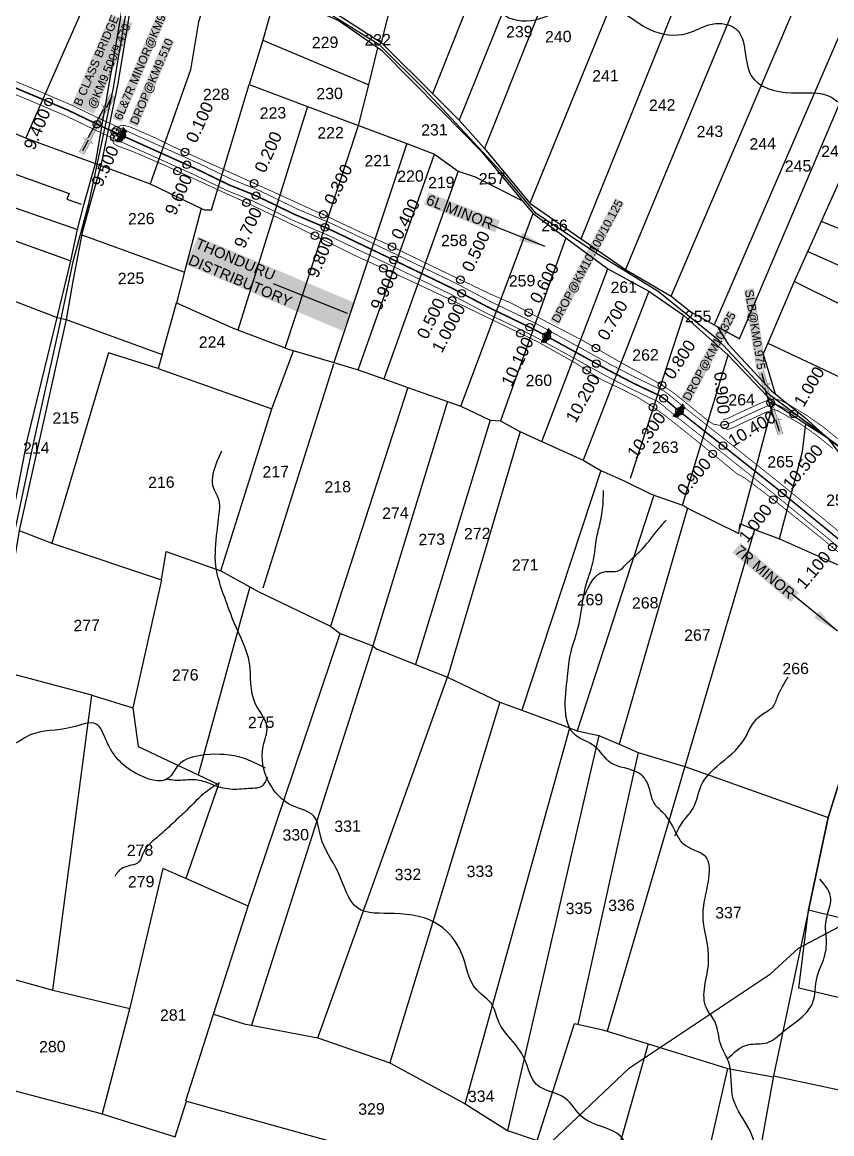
# Model space of a CAD drawing. Header units: inches. Extents: x 189567 to 224456, y 1616569 to 1632146.
# Drawn here: x 190608 to 191674, y 1619694 to 1621159 of the extents above; entities that cross this region are included whole.
import ezdxf
from ezdxf.enums import TextEntityAlignment as Align

# ---------------------------------------------------------------- set-up
doc = ezdxf.new("R2010")
doc.units = ezdxf.units.IN
doc.header["$LTSCALE"] = 15
doc.header["$MEASUREMENT"] = 0
doc.header["$PDMODE"] = 32
doc.header["$PDSIZE"] = 10
doc.linetypes.add('ACAD_ISO02W100', pattern=[15, 12, -3])
doc.linetypes.add('HIDDEN2', pattern=[0.1875, 0.125, -0.0625])
for name, color, linetype in [('CANAL1', 7, 'Continuous'), ('CHANAGE', 1, 'Continuous'), ('CS', 134, 'Continuous'), ('CSMark', 72, 'Continuous'), ('PLOT', 7, 'Continuous'), ('PLOT NOS', 7, 'Continuous'), ('POINT', 2, 'Continuous'), ('RE REMARKS', 7, 'Continuous'), ('ROAD', 1, 'Continuous'), ('STREAM', 4, 'Continuous'), ('STRUCTURE', 5, 'Continuous'), ('text2', 7, 'Continuous'), ('Unknown_Point_Feature', 7, 'Continuous')]:
    doc.layers.add(name, color=color, linetype=linetype)
doc.styles.get("Standard").update_dxf_attribs({"font": 'arial.ttf'})
doc.dimstyles.get("Standard").update_dxf_attribs({"dimtxt": 0.18, "dimasz": 0.18, "dimexe": 0.18, "dimexo": 0.0625, "dimgap": 0.09, "dimtad": 0, "dimtih": 1, "dimtoh": 1, "dimdec": 4, "dimzin": 0, "dimdsep": 46, "dimtxsty": 'Standard', "dimcen": 0.09, "dimadec": 0, "dimazin": 0, "dimtfac": 1, "dimtdec": 4, "dimtofl": 0, "dimtmove": 0, "dimatfit": 3, "dimfxl": 1, "dimtolj": 1, "dimtzin": 0, "dimarcsym": 0})

# ---------------------------------------------------------------- blocks, each defined once
blk = doc.blocks.new('DROP')
h = blk.add_hatch()
h.set_pattern_fill('ANSI31', color=1, scale=10, angle=45)
h.set_pattern_definition([(90, (-324.4107, -25.7687), (-1.25, 0), [])])
h.paths.add_polyline_path([(-9.9, -4.3), (-13.8, 4.1), (13.8, 4.1), (10.2, -4.3)])
at = {"layer": 'STRUCTURE', "color": 5, "const_width": 0.49}
blk.add_lwpolyline([(-9.9, -4.3), (-13.8, 4.1), (13.8, 4.1), (10.2, -4.3), (-9.9, -4.3)], dxfattribs=at)
at = {"layer": 'STRUCTURE', "color": 5}
blk.add_circle((0, 0), 1.33, dxfattribs=at)
blk = doc.blocks.new('SLB')
at = {"layer": 'STRUCTURE'}
h = blk.add_hatch(dxfattribs=at)
h.set_pattern_fill('DOTS', color=6, scale=20, angle=320.3722, style=0)
h.set_pattern_definition([(320.372247934, (-159.4327, -72.9564), (1.2786241598, 0.5641323054), [0, -1.25])])
h.paths.add_polyline_path([(769699.5, 1706871.1), (769699.5, 1706861.1), (769729.1, 1706861.1), (769732.1, 1706863.1), (769792.1, 1706863.1), (769795.1, 1706861.1), (769824.7, 1706861.1), (769824.7, 1706871.1), (769795.1, 1706871.1), (769792.1, 1706869.1), (769732.1, 1706869.1), (769729.1, 1706871.1)])
at = {"layer": 'STRUCTURE', "color": 6, "linetype": 'ACAD_ISO02W100', "ltscale": 0.5, "const_width": 0.5}
for points in [[(769699.5, 1706871.1), (769729.1, 1706871.1)], [(769795.1, 1706871.1), (769824.7, 1706871.1)], [(769699.5, 1706861.1), (769729.1, 1706861.1)], [(769795.1, 1706861.1), (769824.7, 1706861.1)]]:
    blk.add_lwpolyline(points, dxfattribs=at)
at = {"layer": 'STRUCTURE', "color": 6, "const_width": 0.628}
for points in [[(769726.1, 1706877.1), (769726.1, 1706873.1), (769732.1, 1706869.1), (769792.1, 1706869.1), (769798.1, 1706873.1), (769798.1, 1706877.1)], [(769726.1, 1706855.1), (769726.1, 1706859.1), (769732.1, 1706863.1), (769792.1, 1706863.1), (769798.1, 1706859.1), (769798.1, 1706855.1)]]:
    blk.add_lwpolyline(points, dxfattribs=at)
at = {"layer": 'STRUCTURE', "color": 6}
blk.add_lwpolyline([(769732.1, 1706863.1), (769792.1, 1706863.1)], dxfattribs=at)
blk.add_lwpolyline([(769732.1, 1706863.1), (769792.1, 1706863.1)], dxfattribs=at)
at = {"layer": 'STRUCTURE', "color": 0}
blk.add_circle((769762.1, 1706866.1), 1.24, dxfattribs=at)
for points in [[(769703.8, 1706866), (769726.7, 1706866)], [(769818.6, 1706865.8), (769795.7, 1706865.8)]]:
    blk.add_leader(points, dimstyle='Standard', override={"dimasz": 10, "dimgap": 0.09, "dimtad": 0}, dxfattribs=at)

msp = doc.modelspace()

# ---------------------------------------------------------------- linework, layer by layer
at = {"layer": 'CANAL1', "color": 200, "const_width": 1}
for points in [[(190600.1, 1621080.2), (190635.1, 1621065.5), (190672.7, 1621049.4), (190714.2, 1621029.4), (190752, 1621012.3), (190799.1, 1620991.1), (190841.4, 1620972), (190884, 1620951.5), (190917.2, 1620938.1), (190939.7, 1620927.4), (190970.3, 1620912.4), (191017, 1620892.6), (191109.1, 1620848.4), (191179, 1620814.7), (191223.8, 1620791), (191283.2, 1620762.3), (191300.6, 1620753), (191340, 1620731.3), (191382.8, 1620707.7), (191415.2, 1620690.9), (191439.1, 1620679.4), (191452.9, 1620672.9), (191461.9, 1620666.3), (191475.7, 1620654.7), (191535.2, 1620607.6), (191604.5, 1620552.5), (191667, 1620501.4), (191744.4, 1620437.5)], [(190594.4, 1621065.2), (190628.9, 1621050.7), (190666.1, 1621034.8), (190707.4, 1621014.9), (190745.4, 1620997.7), (190792.6, 1620976.5), (190834.7, 1620957.5), (190877.5, 1620936.8), (190910.8, 1620923.4), (190932.8, 1620913), (190963.7, 1620897.9), (191010.4, 1620878), (191102.2, 1620834), (191171.8, 1620800.4), (191216.5, 1620776.7), (191276, 1620748), (191293, 1620739), (191332.3, 1620717.3), (191375.2, 1620693.6), (191408, 1620676.6), (191432.2, 1620664.9), (191444.7, 1620659.1), (191452, 1620653.7), (191465.6, 1620642.3), (191525.2, 1620595.1), (191594.5, 1620540.1), (191656.8, 1620489), (191734.3, 1620425.1)], [(191531.1, 1620634.7), (191539.9, 1620637.6), (191546, 1620640.8), (191578.6, 1620655.8), (191591.1, 1620661), (191597.8, 1620662.4), (191606.6, 1620660.5), (191616.5, 1620655.5), (191641.1, 1620640.8), (191662.9, 1620625.5), (191684.8, 1620607.7)], [(191535.4, 1620621.4), (191545.4, 1620624.6), (191552.2, 1620628.3), (191584.2, 1620643), (191595.3, 1620647.6), (191597.8, 1620648.1), (191601.9, 1620647.2), (191609.7, 1620643.2), (191633.5, 1620629.1), (191654.5, 1620614.3), (191675.9, 1620596.9)]]:
    msp.add_lwpolyline(points, dxfattribs=at)
at = {"layer": 'CANAL1', "color": 3, "linetype": 'HIDDEN2', "ltscale": 4, "const_width": 2}
msp.add_lwpolyline([(190597.2, 1621072.7), (190632, 1621058.1), (190669.4, 1621042.1), (190710.8, 1621022.1), (190748.7, 1621005), (190795.9, 1620983.8), (190838.1, 1620964.8), (190880.7, 1620944.1), (190914, 1620930.8), (190936.2, 1620920.2), (190967, 1620905.2), (191013.7, 1620885.3), (191105.6, 1620841.2), (191175.4, 1620807.5), (191220.2, 1620783.9), (191279.6, 1620755.2), (191296.8, 1620746), (191336.2, 1620724.3), (191379, 1620700.7), (191411.6, 1620683.7), (191435.6, 1620672.2), (191448.8, 1620666), (191456.9, 1620660), (191470.6, 1620648.5), (191530.2, 1620601.3), (191599.5, 1620546.3), (191661.9, 1620495.2), (191739.3, 1620431.3)], dxfattribs=at)
at = {"layer": 'CANAL1', "color": 1, "linetype": 'HIDDEN2', "ltscale": 4, "const_width": 1}
for points in [[(190732.5, 1621016.8), (190735, 1621021), (190738, 1621022.6), (190742, 1621022.5), (190749.1, 1621020.9), (190759.8, 1621016.4), (190785, 1621005.3), (190805.2, 1620995.3), (190837.7, 1620980.4), (190874.3, 1620964), (190935.4, 1620936.4), (190997.2, 1620908.2), (190999.3, 1620907.9), (191022.8, 1620896.3), (191054.1, 1620881.6), (191089.6, 1620865.8), (191099.3, 1620860.9), (191134.2, 1620843.8), (191183.5, 1620820.1), (191225.5, 1620800), (191254.3, 1620787.4), (191273.2, 1620777.2), (191295.3, 1620765.6), (191307.5, 1620759.3), (191346.1, 1620739.3), (191389.6, 1620714.2), (191411.1, 1620702.2), (191428.5, 1620693), (191448.1, 1620682.1), (191465, 1620671), (191484.5, 1620655.4), (191507.8, 1620636.3), (191517.8, 1620629.2), (191526.7, 1620627.5), (191533.2, 1620628.1)], [(190728.7, 1621006.6), (190727.3, 1621003.2), (190727.9, 1620999.3), (190731.9, 1620996.2), (190753.8, 1620988), (190797.1, 1620969.4), (190856.6, 1620942), (190909, 1620918.1), (190966.5, 1620890.5), (191047.7, 1620850.5), (191113.8, 1620820.5), (191172.5, 1620792.9), (191232.9, 1620763.7), (191287.2, 1620737.4), (191337.9, 1620708.9), (191369, 1620688.8), (191399.9, 1620674), (191418.8, 1620664.4), (191435.7, 1620653.7), (191454.1, 1620640.8), (191477.5, 1620622.3), (191513.5, 1620593.3), (191545.8, 1620566.7), (191550.5, 1620563), (191556.5, 1620560.2), (191567.2, 1620552.6), (191598, 1620529.2), (191620.8, 1620511), (191665, 1620475.4), (191701.9, 1620444.7)], [(191533.2, 1620628.1), (191542.6, 1620631.1), (191549.1, 1620634.5), (191581.4, 1620649.4), (191593.2, 1620654.3), (191597.8, 1620655.3), (191604.3, 1620653.9), (191613.1, 1620649.3), (191637.3, 1620634.9), (191658.7, 1620619.9), (191680.3, 1620602.3)]]:
    msp.add_lwpolyline(points, dxfattribs=at)
at = {"layer": 'CS', "color": 3}
for p in [(190822.3, 1620987.5), (190812.4, 1620962.4), (190913.4, 1620946.3), (190903.3, 1620920.7), (191004.5, 1620905.3), (190993.4, 1620877.3), (191095.2, 1620863), (191083.6, 1620834.2), (191185.1, 1620819.3), (191174.3, 1620792), (191275.3, 1620776.1), (191264.3, 1620748.5), (191363.6, 1620729.2), (191351.7, 1620700), (191450.8, 1620680.3), (191438.9, 1620651.4), (191624.4, 1620642.6), (191533.2, 1620628.1), (191517.7, 1620589.9), (191597.3, 1620529.7), (191675.2, 1620467)]:
    msp.add_point(p, dxfattribs=at)
at = {"layer": 'PLOT'}
for points in [[(190831.7, 1621600.9), (190777, 1621330.2), (190771.5, 1621297), (190768.2, 1621291), (190760.4, 1621240.8), (190734, 1621077.7), (190711.6, 1620969.6), (190698.9, 1620924.4), (190686.8, 1620881.5), (190674.7, 1620817.4), (190665.8, 1620767.1), (190641, 1620656.1), (190603.7, 1620488.8), (190584.8, 1620374.3), (190568.9, 1620306.7), (190561.3, 1620173.7), (190552.2, 1620017), (190551.6, 1619910), (190544.6, 1619764.9), (190549.1, 1619660.8)], [(191146.2, 1621389.9), (191080.9, 1621131.6)], [(190680.4, 1621348.6), (190760.2, 1621305.2), (190756, 1621297.6), (190768.2, 1621291), (190865.5, 1621238.8), (190942.3, 1621197.6), (191025.4, 1621160.3), (191081, 1621121.8), (191159.4, 1621042.5), (191187.1, 1621014.5), (191212.6, 1620988.7), (191272.8, 1620916.4), (191281.2, 1620906.4), (191324.1, 1620874.6), (191379.3, 1620833.7), (191433.2, 1620804.1), (191479.1, 1620772.4), (191537.8, 1620720), (191597, 1620657.5), (191640.4, 1620629.5), (191669, 1620611.1), (191721.7, 1620542.1)], [(191260.4, 1621346.6), (191148.6, 1621064.2)], [(191302.3, 1621324), (191183.4, 1621029.6)], [(190744.9, 1621306.1), (190669, 1621134.2), (190612.5, 1621006.3)], [(191343.5, 1621309.2), (191217.1, 1620992.1)], [(190771.5, 1621297), (190868.4, 1621243.9), (190946.1, 1621205.7), (191028.9, 1621165), (191080.9, 1621131.6), (191152.7, 1621060.2), (191183.4, 1621029.6), (191217.1, 1620992.1), (191276.6, 1620920.2), (191344.4, 1620873.3), (191402.7, 1620832.9), (191462.9, 1620797.5), (191488.7, 1620776.9), (191519.4, 1620759.9), (191528.6, 1620754.8), (191552.7, 1620741.6), (191524, 1620757.3), (191537.8, 1620734.2), (191595.6, 1620672.3), (191639.3, 1620637.3), (191670.8, 1620608.7), (191731, 1620565.2)], [(191421.9, 1621276), (191276.6, 1620920.2)], [(190553.2, 1619614), (190513.6, 1619702.2), (190465.8, 1619787), (190445.9, 1619927.1), (190415.9, 1620082), (190386.5, 1620187), (190357.8, 1620272.7), (190362.6, 1620302.2), (190353.4, 1620376.6), (190280.5, 1620586.7), (190234.8, 1620605), (190213.7, 1620667.3), (190231.3, 1620660.1), (190592.1, 1620491.7), (190614.7, 1620609.4), (190654.6, 1620773.1), (190671.9, 1620844.2), (190680.5, 1620885.5), (190689, 1620918.1), (190704.5, 1620972.2), (190753.3, 1621254.6)], [(191344.4, 1620873.3), (191496.4, 1621249.8)], [(190865.5, 1621238.8), (190839.9, 1621159.1), (190829.4, 1621095.9), (190776.6, 1620945.5)], [(191565.4, 1621225.4), (191402.7, 1620832.9)], [(190942.3, 1621197.6), (190924.8, 1621134.7), (190907, 1621076.3)], [(191462.9, 1620797.5), (191632.3, 1621194.3)], [(191694.6, 1621165.4), (191519.4, 1620759.9)], [(191552.7, 1620741.6), (191728.7, 1621154.3)], [(190924.8, 1621134.7), (191064.3, 1621075.9)], [(190954.1, 1620729.6), (191051, 1621022.4), (191064.3, 1621075.9), (191076.4, 1621125)], [(191769.4, 1621135.7), (191694.1, 1620971.2), (191676.5, 1620931.8), (191660.4, 1620895.9), (191625, 1620816.8), (191590.2, 1620735.8), (191584.2, 1620721.8), (191599.8, 1620668.9)], [(190505.5, 1621051.1), (190613.1, 1621006), (190703, 1620972.7), (190711.6, 1620969.6), (190776.6, 1620945.5), (190847.5, 1620911.2), (190857.1, 1620911.4), (190907, 1621076.3), (190983.9, 1621047.5), (191051, 1621022.4), (191114.7, 1620998.6), (191151.1, 1620984.9), (191182.4, 1620962.3), (191204.4, 1620954.7), (191267.1, 1620923.3)], [(190983.9, 1621047.5), (190892, 1620752.9)], [(190465.2, 1621006.2), (190669.5, 1620932.9), (190666.8, 1620925.4), (190685.3, 1620918.8)], [(191114.7, 1620998.6), (191018.5, 1620710.1)], [(191050.6, 1620700.6), (191151.1, 1620984.9)], [(190441.6, 1620968.4), (190680.5, 1620885.5)], [(191182.4, 1620962.3), (191084.1, 1620688.6)], [(190417.8, 1620935.5), (190671.9, 1620844.2)], [(190843.5, 1620913.2), (190822.7, 1620833.1), (190811.3, 1620789), (190885.7, 1620755.3), (190954.1, 1620729.6), (190958.6, 1620727.9), (191018.5, 1620710.1), (191050.6, 1620700.6), (191084.1, 1620688.6), (191115.9, 1620677.2), (191168.2, 1620658.8), (191185.7, 1620652.6), (191224.3, 1620634.3), (191238.1, 1620633.3), (191262.7, 1620619.6), (191292.4, 1620606.3), (191347.1, 1620581.7), (191370.1, 1620568.1), (191401.7, 1620554), (191436.4, 1620536.6), (191477.6, 1620522.3), (191487.7, 1620516.8), (191552, 1620484.9), (191553.6, 1620497.6), (191572.8, 1620490.1), (191605.4, 1620478), (191755.7, 1620411.4)], [(191185.7, 1620652.6), (191281.2, 1620906.4)], [(191978, 1620769.9), (191660.4, 1620895.9)], [(190371.8, 1620877.4), (190653.8, 1620769.7), (190665.8, 1620767.1), (190792.1, 1620720.8), (190811.3, 1620789)], [(190686.3, 1620878.6), (190821.7, 1620829.2)], [(191324.1, 1620874.6), (191238.1, 1620633.3)], [(191642.7, 1620856.3), (191959.5, 1620716)], [(191292.4, 1620606.3), (191379.3, 1620833.7)], [(191945.1, 1620657.8), (191625, 1620816.8)], [(191433.2, 1620804.1), (191347.1, 1620581.7)], [(191479.1, 1620772.4), (191408.9, 1620557.6)], [(191590.2, 1620735.8), (191917.8, 1620581.5)], [(190792.1, 1620720.8), (190786.9, 1620702.5), (190721.7, 1620723.1), (190646.8, 1620472.4)], [(190786.9, 1620702.5), (190936.5, 1620649.2), (190965.2, 1620725.4)], [(191477.6, 1620522.3), (191537.8, 1620720)], [(191017.8, 1620707.9), (190924.7, 1620412.8)], [(191115.9, 1620677.2), (191013.8, 1620362.9)], [(191168.2, 1620658.8), (191069.7, 1620337.1)], [(191597, 1620657.5), (191552.8, 1620491.3)], [(190869.6, 1620435.8), (190936.5, 1620649.2)], [(191224.3, 1620634.3), (191125.9, 1620312.6)], [(191605.4, 1620478), (191636, 1620593), (191640.4, 1620629.5)], [(191263.7, 1620619.2), (191168, 1620295.8)], [(191370.1, 1620568.1), (191266, 1620252.1)], [(191439.4, 1620534.3), (191338.9, 1620225.2)], [(191484.3, 1620518.5), (191394.4, 1620207.3)], [(192024.5, 1619793), (191631, 1619886.2), (191643.7, 1619988.9), (191669.5, 1620110.8), (191764.6, 1620411.6), (191782, 1620468.7), (191789, 1620512.9)], [(190603.7, 1620488.8), (190646.8, 1620472.4), (190791.2, 1620424), (190797.4, 1620461.4), (190869.6, 1620435.8), (190907.6, 1620414.7), (190918.7, 1620408.5), (191013.8, 1620362.9), (191026.8, 1620353.3), (191069.7, 1620337.1), (191074.7, 1620333.1), (191125.9, 1620312.6), (191168, 1620295.8), (191237.3, 1620262.7), (191266, 1620252.1), (191319.6, 1620232.4), (191338.9, 1620225.2), (191367.7, 1620218.8), (191394.4, 1620207.3), (191419.4, 1620196.6), (191481, 1620178), (191669.5, 1620110.8)], [(191572.8, 1620490.1), (191481, 1620178), (191378.5, 1619829.4)], [(190791.2, 1620424), (190753.7, 1620255.4)], [(190907.6, 1620414.7), (190839.7, 1620167)], [(191755.7, 1620411.4), (191714.9, 1620264.9), (191690.8, 1620178.2), (191669.5, 1620110.8), (191643.7, 1619988.9), (191623.8, 1619895), (191597.5, 1619770.7), (191580.8, 1619678.1), (191562.8, 1619578.6), (191541.8, 1619462.5), (191514.7, 1619338.1), (191479.2, 1619220.9), (191467.7, 1619182.9), (191467.2, 1619169.6), (191441.7, 1619060.5), (191305.3, 1619102.7), (191297.1, 1619087.2), (191189.7, 1619115.9), (191192.3, 1619104.6), (191164.2, 1619013.5)], [(190823.4, 1619737.6), (190859.9, 1619851.7), (190905.5, 1619994.1), (191026.8, 1620353.3)], [(191069.7, 1620337.1), (190909.3, 1619836)], [(190648, 1619883.2), (190699.4, 1620272.1), (190568.9, 1620306.7)], [(190997.4, 1619820.6), (191168, 1620295.8)], [(190699.4, 1620272.1), (190753.7, 1620255.4), (190760.5, 1620204.2), (190839.7, 1620167), (190866.6, 1620154.3), (190823.5, 1620030.4)], [(191237.3, 1620262.7), (191092.1, 1619787.8)], [(191191.3, 1619733.6), (191329.2, 1620228.8)], [(191367.7, 1620218.8), (191247.3, 1619698.4)], [(191419.4, 1620196.6), (191339.7, 1619838.6)], [(190905.5, 1619994.1), (190823.5, 1620030.4), (190793.3, 1620043.8), (190749.3, 1619858.3), (190713, 1619720.6)], [(192050.4, 1619888.4), (191643.7, 1619988.9)], [(190551.6, 1619910), (190648, 1619883.2), (190749.5, 1619859.1)], [(190859.9, 1619851.7), (190900.4, 1619838.8), (190997.4, 1619820.6), (191092.1, 1619787.8), (191191.3, 1619733.6), (191247.3, 1619698.4), (191286.3, 1619685.2), (191327.5, 1619814.6), (191335.4, 1619839.5), (191372.7, 1619831.2), (191432.4, 1619812.7), (191537.5, 1619780.1), (191597.3, 1619769.3)], [(191432.4, 1619812.7), (191318.9, 1619411.3)], [(191445.2, 1619374.8), (191537.5, 1619780.1)], [(190544.6, 1619764.9), (190710.3, 1619721.3), (190809.5, 1619690.1), (190824.3, 1619737.3), (191075.3, 1619667.2), (191260.8, 1619607.9), (191206.2, 1619437.1), (191318.9, 1619411.3), (191360.2, 1619399.3), (191445.2, 1619374.8), (191485.4, 1619363.3), (191514.7, 1619338.1), (191778, 1619255.8)], [(191597.5, 1619770.7), (191999.7, 1619685)]]:
    msp.add_lwpolyline(points, dxfattribs=at)
at = {"layer": 'POINT'}
for p in [(190730, 1621013.5), (190739, 1621009.5), (191594, 1620657, 117)]:
    msp.add_point(p, dxfattribs=at)
at = {"layer": 'ROAD'}
for points in [[(190828.4, 1621620.1), (190785.2, 1621405.8), (190759.9, 1621263.4), (190727.3, 1621070), (190695.1, 1620919.2), (190674.4, 1620842.8), (190655, 1620751.7), (190623.2, 1620607.7), (190594.5, 1620472.9), (190563.6, 1620303.6), (190551, 1620075.3), (190538.8, 1619813), (190537.7, 1619678.7), (190560.9, 1619615.8), (190600.5, 1619456.7), (190607.8, 1619397.2), (190606.9, 1619294.4), (190630.7, 1619191.7)], [(191691.3, 1620594.2), (191656.4, 1620619.6), (191592.4, 1620667.6), (191525.2, 1620739.7), (191445.5, 1620803.8), (191366.8, 1620852.7), (191285.1, 1620906.7), (191238.8, 1620961.4), (191137.2, 1621070.2), (191079.1, 1621128.1), (191010.8, 1621170.6), (190941, 1621204.3), (190813.2, 1621269.3), (190754.2, 1621305.6), (190655.7, 1621355.8)], [(190893.6, 1619139.4), (190960.3, 1619146.8), (191023.3, 1619196.5), (191068.4, 1619298.2), (191034, 1619403.9), (191112.1, 1619525.4), (191193.5, 1619639), (191305.3, 1619683.4), (191408.1, 1619781.1), (191593.9, 1619904.8), (191630.5, 1619938.5), (191715.2, 1619983.4)]]:
    msp.add_lwpolyline(points, dxfattribs=at)
at = {"layer": 'STREAM'}
for points in [[(190682.3, 1621352.2), (190715.4, 1621345), (190735.2, 1621334.8), (190778.2, 1621335.9), (190812.5, 1621324.8), (190850.8, 1621317.8), (190886.3, 1621310.1), (190919.3, 1621291.8), (190994.9, 1621257.9), (191044.2, 1621224.9), (191072.5, 1621210.8), (191128.9, 1621202.2), (191167.4, 1621201.9), (191218.4, 1621192.3), (191244.1, 1621167.3), (191290, 1621163.3), (191321, 1621175.8), (191399.2, 1621170.6), (191434.9, 1621148.9), (191484.3, 1621143.9), (191517, 1621156.1), (191548, 1621150), (191568.4, 1621088.1), (191620.8, 1621065.5), (191673.1, 1621060.2), (191703, 1621034.2), (191737.6, 1621021.5), (191794.5, 1621032.4), (191836.5, 1621029.4), (191871.3, 1620975.4), (191910.2, 1620958.6), (191933.5, 1620946.8), (191958, 1620949), (191975, 1620942.7), (192033.8, 1620941.4), (192092.5, 1620948.5), (192142.1, 1620959.6), (192177.7, 1620982.6), (192205.7, 1620948.5), (192234.4, 1620919.2), (192241.4, 1620868.2), (192257, 1620820.9), (192264.7, 1620786.1), (192276.2, 1620717.1), (192299.3, 1620677.7), (192309.1, 1620645), (192330.8, 1620628.9), (192356.9, 1620586.9), (192400.5, 1620534.5), (192424.5, 1620481.8), (192459.1, 1620429.8), (192459.6, 1620377.2), (192462.3, 1620323.3), (192461.2, 1620290.8), (192473.5, 1620266.9), (192479.7, 1620233.5), (192497, 1620205.8), (192501.9, 1620160.2), (192501.5, 1620121), (192503.2, 1620090.8)], [(191644.3, 1618766.2), (191651.6, 1618791.9), (191648.8, 1618810.9), (191664.7, 1618823.7), (191666.6, 1618847.5), (191693.7, 1618891.5), (191708.2, 1618910.8), (191702.6, 1618955), (191695.7, 1619006.6), (191705, 1619045.5), (191694.1, 1619120.2), (191657.8, 1619180.2), (191622.9, 1619228.3), (191600.5, 1619250.5), (191577.5, 1619296.9), (191543.6, 1619323.6), (191503.9, 1619376.4), (191482.2, 1619451.2), (191470.8, 1619483.7), (191451.6, 1619520.2), (191434.7, 1619565.1), (191409.8, 1619652.7), (191396, 1619691.1), (191347.2, 1619714.8), (191322.2, 1619741.7), (191285.6, 1619758.9), (191270.1, 1619791.9), (191248.6, 1619822.4), (191235.8, 1619841.2), (191227.6, 1619863.1), (191206.4, 1619884.1), (191186.3, 1619933), (191157.6, 1619968.7), (191097.7, 1619984.2), (191049.9, 1619991.6), (191024, 1620038.7), (191001.1, 1620085.3), (190992.1, 1620112.6), (190963.9, 1620126.4), (190932.9, 1620157.3), (190925.4, 1620204.8), (190930.3, 1620230.4), (190914.8, 1620261.1), (190907.2, 1620314.3), (190887.7, 1620366.2), (190874.6, 1620400.5), (190863, 1620442.5), (190864.6, 1620487.8), (190866.6, 1620504.5), (190866.1, 1620531.8), (190861.1, 1620541.9), (190870.9, 1620593.8)], [(191654, 1619191.3), (191657.2, 1619213.7), (191662.8, 1619238), (191657.7, 1619282.7), (191657.9, 1619306.9), (191634.8, 1619342.1), (191616.2, 1619366.6), (191583.4, 1619428.7), (191575, 1619459.4), (191590.3, 1619511.1), (191594.7, 1619533.6), (191594.9, 1619589.9), (191581, 1619650.1), (191566.7, 1619698.2), (191544.7, 1619739.9), (191538.3, 1619789.4), (191528.2, 1619811.6), (191520.3, 1619842.3), (191509.7, 1619859), (191512.2, 1619921.4), (191504.9, 1619983.9), (191511.9, 1620026.4), (191508.3, 1620059), (191478.9, 1620075.9), (191469.5, 1620090.3), (191452.7, 1620116.6), (191441.6, 1620127.9), (191430.1, 1620159.1), (191420.2, 1620169.2), (191383, 1620183), (191361.9, 1620204.7), (191337.4, 1620218.7), (191326.2, 1620296.5), (191330.5, 1620327.5), (191339.6, 1620358.5), (191351.7, 1620420.8), (191359.7, 1620446.3), (191364, 1620475.4), (191368.4, 1620495.5), (191372.8, 1620520.4), (191373.6, 1620541.6)], [(191349, 1620403.8), (191374.4, 1620434.5), (191393.8, 1620436.1), (191403.9, 1620444.8), (191421.7, 1620461.4), (191444.2, 1620488.5), (191456.1, 1620502.6)], [(191467.8, 1620086.8), (191480.1, 1620107.6), (191491.9, 1620123), (191502.3, 1620152.8), (191523, 1620178), (191559.2, 1620213.8), (191568.6, 1620231.5), (191584, 1620247.6), (191596.6, 1620256.3), (191603, 1620269.7), (191617, 1620296)], [(190928.3, 1620175.7), (190899.5, 1620188.8), (190848.2, 1620193.2), (190813.3, 1620179.4), (190801.1, 1620163.1), (190756.9, 1620169.4), (190719.2, 1620210.9), (190705.1, 1620233.9), (190673.6, 1620229.7), (190617.6, 1620219.1), (190590.4, 1620204.9), (190544.7, 1620201), (190501.2, 1620167.5), (190457.9, 1620129.7), (190431.9, 1620087), (190410.7, 1620075.9), (190359.3, 1620086.8), (190323.9, 1620098), (190279, 1620105.9), (190243.1, 1620115.3), (190195.5, 1620109.7), (190150.9, 1620076.1), (190095.1, 1620033.9), (190059.8, 1619980.9), (190006.6, 1619931.7), (189967.8, 1619904.2), (189928, 1619868.9), (189910.9, 1619852.1), (189872.6, 1619829.9), (189851.6, 1619808.7), (189826.8, 1619794.5), (189809.7, 1619786.5), (189787, 1619761.6)], [(190799.2, 1620161.4), (190809.5, 1620160.2), (190836.2, 1620160.7), (190855.4, 1620155.5), (190863.4, 1620152.4), (190887.4, 1620148.2), (190900.4, 1620148.9), (190911.6, 1620149.6), (190922.8, 1620151.7), (190931.5, 1620164.4)], [(190867.6, 1620156.7), (190846.8, 1620141.8), (190820.6, 1620116.5), (190805, 1620102.2), (190788, 1620086.5), (190767.9, 1620065.5), (190761.6, 1620052.3), (190740.2, 1620044.4), (190729.7, 1620033)], [(191536.5, 1619792.6), (191565, 1619811.7), (191589.2, 1619814.1), (191610.5, 1619828.9), (191624.4, 1619839.4), (191649.2, 1619866.4), (191655.1, 1619900.8), (191664.4, 1619926.3), (191667.4, 1619949.5), (191666.3, 1619968.4), (191671.5, 1619992.8), (191673.2, 1620003), (191658.6, 1620029.6)]]:
    msp.add_spline(points, degree=3, dxfattribs=at)
at = {"layer": 'text2', "color": 2, "linetype": 'Continuous'}
for p in [(190642.6, 1621053.6), (190706.5, 1621024.2, 1), (190824.7, 1620970.8), (190915.9, 1620929.9), (191006.7, 1620888.3), (191097.1, 1620845.4), (191186.9, 1620801.4), (191276.4, 1620756.8), (191298.9, 1620744.8, 1), (191364.1, 1620708.9), (191452.9, 1620663), (191473.8, 1620646, 1), (191531.1, 1620600.7), (191609.3, 1620538.3)]:
    msp.add_point(p, dxfattribs=at)
at = {"layer": 'Unknown_Point_Feature'}
for p in [(190729, 1621007, -999999), (190732, 1621016, -999999)]:
    msp.add_point(p, dxfattribs=at)

# ---------------------------------------------------------------- block references
for p, xscale, yscale, zscale, rotation in [((190739.1, 1621009.4), 0.7700000000000001, 0.7700000000000001, 0.7700000000000001, 65.49982558775665), ((191298.9, 1620744.8, 1), 0.7700000000000001, 0.7700000000000001, 0.7700000000000001, 61.58758419415888), ((191473.8, 1620646, 1), 0.77, 0.77, 0.77, 51.74445087294856)]:
    msp.add_blockref('DROP', p, dxfattribs=dict(xscale=xscale, yscale=yscale, zscale=zscale, rotation=rotation))
at = {"layer": 'STRUCTURE', "color": 0}
for p, xscale, yscale, zscale, rotation in [((-603097.5, 2663990.4, 1), 0.7000000000000001, 0.7000000000000001, 0.7000000000000001, 241.5492589778761), ((-1109229.9, 1781158.2, 117), 0.6999999999999998, 0.6999999999999998, 0.6999999999999998, 287.2405668113022)]:
    msp.add_blockref('SLB', p, dxfattribs=dict(at, xscale=xscale, yscale=yscale, zscale=zscale, rotation=rotation))

# ---------------------------------------------------------------- texts
at = {"layer": 'CHANAGE'}
for s, rotation, p in [('0.100', 65.3193, (190853.2, 1621052.3)), ('0.200', 65.7115, (190943.4, 1621013.1)), ('0.300', 63.7603, (191036.5, 1620969.9)), ('0.400', 63.1375, (191125.4, 1620924.2)), ('0.500', 64.4508, (191217.5, 1620881.9)), ('0.600', 62.2467, (191308.7, 1620839.8)), ('0.500', 64.2499, (191158.5, 1620793.5)), ('0.700', 59.9792, (191399.5, 1620790.2)), ('0.800', 56.7416, (191489.3, 1620737.7)), ('1.000', 59.2511, (191658.9, 1620702.6)), ('0.900', 50.5675, (191510.7, 1620581.4)), ('1.000', 52.723, (191590.6, 1620520.9)), ('1.100', 50.2584, (191668.1, 1620458.5))]:
    msp.add_text(s, height=16, rotation=rotation, dxfattribs=at).set_placement(p, align=Align.MIDDLE_RIGHT)
msp.add_text('0.900', height=16, rotation=275.0241, dxfattribs=at).set_placement((191527.3, 1620698), align=Align.MIDDLE_LEFT)
at = {"layer": 'CSMark', "color": 1}
for s, rotation, p in [('9.400', 66.8852, (190638.3, 1621043.5)), ('9.500', 65.7709, (190728.4, 1620994.5)), ('9.600', 65.7531, (190825.3, 1620957.1)), ('9.700', 64.6185, (190917.2, 1620913.2)), ('9.800', 66.9433, (191011.5, 1620874.9)), ('9.900', 64.3992, (191097, 1620831.5)), ('1.0000', 62.1809, (191185.5, 1620785.9)), ('10.100', 64.2312, (191275.1, 1620742.2)), ('10.200', 61.0781, (191363, 1620693.2)), ('10.300', 53.5595, (191450.4, 1620642.1)), ('10.400', 31.0569, (191598.4, 1620640.6)), ('10.500', 50.707, (191658, 1620599.1))]:
    msp.add_text(s, height=16, rotation=rotation, dxfattribs=at).set_placement(p, align=Align.MIDDLE_RIGHT)
at = {"layer": 'PLOT NOS'}
for s, p in [('239', (191262.8, 1621146.1)), ('229', (191006.9, 1621131.9)), ('232', (191076.2, 1621135.4)), ('240', (191314.1, 1621139.6)), ('241', (191376.3, 1621088.1)), ('228', (190863.4, 1621063.5)), ('230', (191012.8, 1621064.6)), ('242', (191451, 1621049.4)), ('223', (190938.2, 1621039)), ('231', (191150.9, 1621016.8)), ('243', (191513.9, 1621014.6)), ('222', (191014.1, 1621012.9)), ('244', (191583.4, 1620998.5)), ('246', (191677.9, 1620988.7)), ('221', (191076.2, 1620976.2)), ('220', (191119.4, 1620955.8)), ('245', (191630, 1620969.2)), ('219', (191160, 1620947.4)), ('257', (191226.9, 1620952.5)), ('226', (190764.7, 1620899.8)), ('256', (191309.1, 1620890.8)), ('258', (191177, 1620871.1)), ('225', (190751.2, 1620821.2)), ('259', (191266.4, 1620817.9)), ('261', (191400.4, 1620809.4)), ('255', (191498.4, 1620770.9)), ('224', (190857.9, 1620737.3)), ('262', (191429, 1620720.2)), ('260', (191288.5, 1620686.7)), ('264', (191555.6, 1620661.2)), ('215', (190665.1, 1620637.3)), ('214', (190626.4, 1620597.7)), ('263', (191455.1, 1620598.5)), ('265', (191606.9, 1620579.5)), ('217', (190941.8, 1620566.4)), ('216', (190791.1, 1620552.5)), ('218', (191023.5, 1620546.5)), ('254', (191684.5, 1620529)), ('274', (191099.5, 1620511.9)), ('273', (191147.4, 1620477.3)), ('272', (191207.3, 1620484.9)), ('271', (191270.4, 1620443.6)), ('269', (191355.8, 1620397.8)), ('268', (191428.6, 1620393.6)), ('277', (190692.8, 1620364)), ('267', (191497.4, 1620351.2)), ('276', (190822.7, 1620298.6)), ('266', (191626.8, 1620307.1)), ('275', (190922.7, 1620236.2)), ('331', (191036.5, 1620099.5)), ('330', (190968.2, 1620088)), ('278', (190763.1, 1620067.7)), ('332', (191116, 1620035.8)), ('333', (191210.8, 1620040)), ('279', (190764.6, 1620026.3)), ('335', (191341.3, 1619991.2)), ('336', (191397.3, 1619995.3)), ('337', (191538.3, 1619985.5)), ('281', (190806.8, 1619850.6)), ('280', (190647.5, 1619809)), ('334', (191212.5, 1619743.6)), ('329', (191068, 1619726.9))]:
    msp.add_text(s, height=15, rotation=1.1012, dxfattribs=at).set_placement(p, align=Align.MIDDLE_CENTER)
at = {"layer": 'STRUCTURE', "color": 5, "attachment_point": 1, "bg_fill": 1, "box_fill_scale": 1.1, "bg_fill_color": 7, "bg_fill_true_color": 16777215, "bg_fill_transparency": 0}
for s, insert, char_height, width, rotation in [('\\pi0.34388;6L&7R MINOR@KM9.520', (190728.3, 1621032.5), 11, 178.954, 66.8852), ('\\pi0.61776;B CLASS BRIDGE  \\P\\pi4.5608;@KM9.500/9.470', (190674.9, 1621050.8), 11, 127.383, 66.8852), ('\\pi0.64777,t110.64777;DROP@KM9.510', (190749.1, 1621026.1), 11, 120.877, 66.8852), ('{\\C1;6L MINOR }', (191143.9, 1620932.2, -19), 14, 98.117, 338.6244), ('\\pi0.64777;DROP@KM10.100/10.125', (191304.5, 1620765.9), 11, 180.815, 61.876), ('{\\C1;THONDURU \\PDISTRIBUTORY}', (190840, 1620874.4), 14, 221.827, 337.0665), ('SLB@KM0.975', (191570.8, 1620806.9, 117), 11, 105.645, 278.8661), ('\\pi0.64777;DROP@KM10.325', (191477.1, 1620663.2), 11, 129.544, 61.8279), ('{\\C1;7R MINOR }', (191554.5, 1620470.6, -19), 14, 98.117, 319.6279)]:
    msp.add_mtext(s, dxfattribs=dict(at, insert=insert, char_height=char_height, width=width, rotation=rotation))

# ---------------------------------------------------------------- leaders
at = {"layer": 'RE REMARKS', "color": 1}
for points, override in [([(191297, 1620862.9, -19), (191224.1, 1620892.2, -19)], {"dimasz": 35}), ([(191036.3, 1620774.6), (190939, 1620813.7)], {"dimasz": 45}), ([(191681.9, 1620356.1, -19), (191622.2, 1620404.9, -19)], {"dimasz": 35})]:
    msp.add_leader(points, dimstyle='Standard', override=override, dxfattribs=at)

doc.saveas('drawing.dxf')
